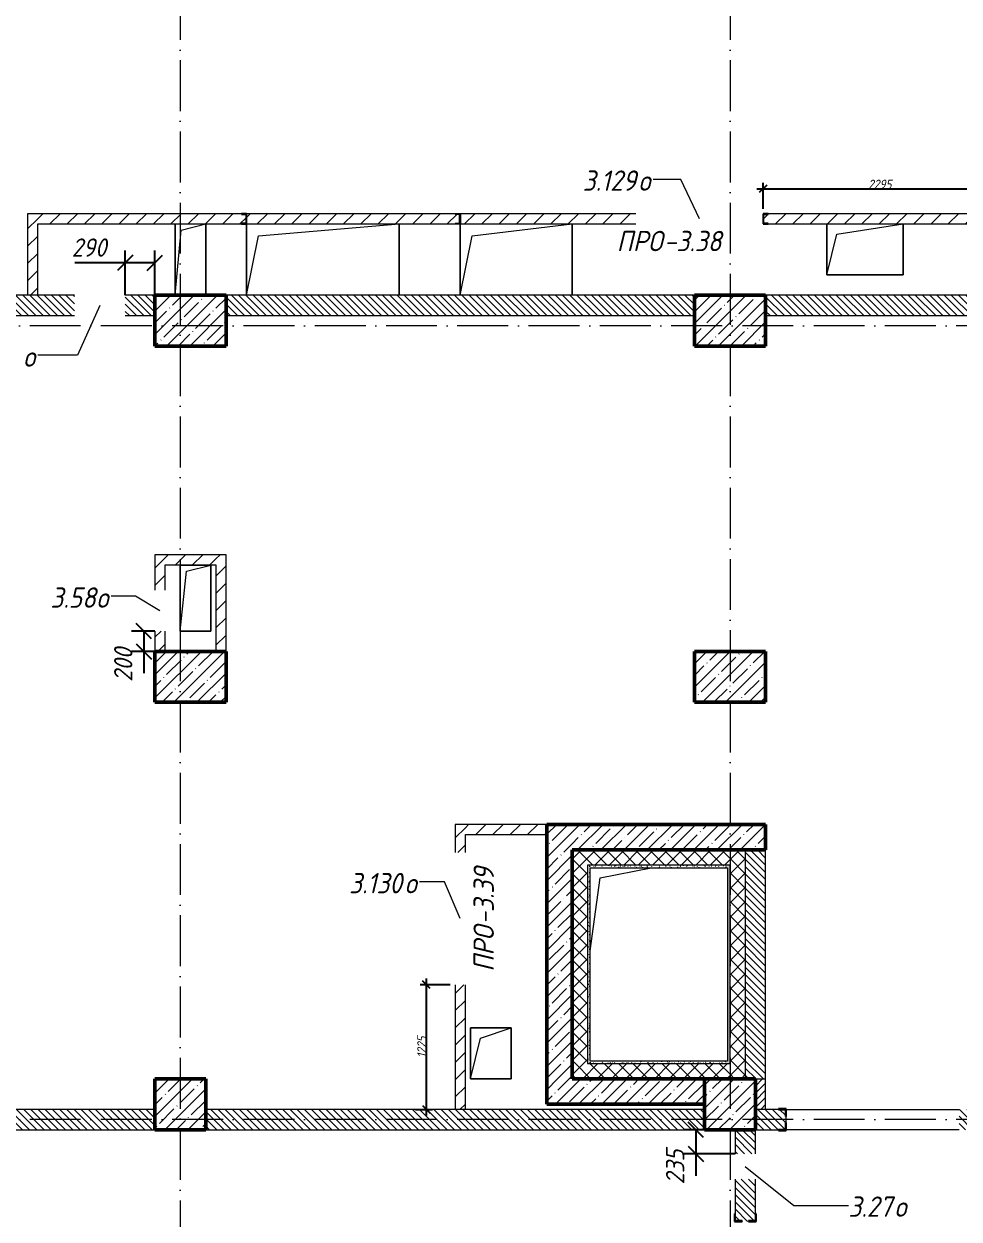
# Model space of a CAD drawing. Header units: millimetres. Extents: x -401725 to 250493, y 305116 to 802890.
# Drawn here: x 220899 to 230085, y 377846 to 389588 of the extents above; entities that cross this region are included whole.
import ezdxf

# ---------------------------------------------------------------- set-up
doc = ezdxf.new("R2010")
doc.units = ezdxf.units.MM
doc.linetypes.add('50_200_ШТРИХ_1Т_ш5_п1_п1_', pattern=[700, 500, -100, 0, -100])
for name, color, linetype, lineweight in [('A-____-____-DIMS', 7, 'Continuous', 9), ('A-FLOR-____-OTLN', 7, 'Continuous', 9), ('A-GENM-____-IDEN', 7, 'Continuous', 9), ('A-GENM-____-MCUT', 7, 'Continuous', 25), ('A-GENM-____-OTLN', 7, 'Continuous', 9), ('A-GENM-____-OTLN-1', 7, 'Continuous', 25), ('A-GLAZ-____-IDEN', 7, 'Continuous', 9), ('A-WALL-____-MCUT', 7, 'Continuous', 13), ('A-WALL-____-MCUT-1', 7, 'Continuous', 9), ('A-WALL-____-MCUT-2', 7, 'Continuous', 50), ('A-WALL-____-PATT-1', 7, 'Continuous', 9), ('A-WALL-FNSH-MCUT-1', 7, 'Continuous', 9), ('I-WALL-____-OTLN', 7, 'Continuous', 9), ('S-COLS-____-MCUT', 7, 'Continuous', 50), ('S-COLS-____-OTLN', 7, 'Continuous', 9), ('S-GRID-____-OTLN-1', 7, '50_200_ШТРИХ_1Т_ш5_п1_п1_', 9)]:
    doc.layers.add(name, color=color, linetype=linetype, lineweight=lineweight)
doc.layers.add('A-WALL-____-PATT-2', color=7, linetype='Continuous', lineweight=9, true_color=0x787878)
doc.styles.add('ISOCPEUR_I_10', font='isocpeui.ttf', dxfattribs={"width": 0.9, "height": 180})
doc.styles.add('ISOCPEUR_I_11', font='isocpeui.ttf', dxfattribs={"width": 0.9, "height": 200})
doc.styles.add('ISOCPEUR_I_7', font='isocpeui.ttf', dxfattribs={"width": 0.9, "height": 90})
doc.dimstyles.new('ISO-1_8_0_9К_СРЕДНИЙ_Кладочные_1', dxfattribs={"dimscale": 304.8, "dimtxt": 89.638306, "dimasz": 0.246063, "dimexe": 0.19685, "dimexo": 0, "dimgap": 0, "dimtad": 1, "dimdec": 3, "dimrnd": 0.001, "dimdsep": 46, "dimtxsty": 'ISOCPEUR_I_7', "dimblk1": 'OBLIQUE', "dimblk2": 'OBLIQUE', "dimsah": 1, "dimcen": 0.09, "dimdle": 0.19685, "dimazin": 0, "dimtfac": 1, "dimtdec": 4, "dimtix": 1, "dimtmove": 0, "dimatfit": 3, "dimfxl": 1, "dimtvp": 1, "dimtolj": 1, "dimtzin": 0, "dimarcsym": 2})
doc.dimstyles.new('ISO-1_8_0_9К_СРЕДНИЙ_Кладочные_3', dxfattribs={"dimscale": 304.8, "dimtxt": 179.276612, "dimasz": 0.492126, "dimexe": 0.393701, "dimexo": 0, "dimgap": 0, "dimtad": 1, "dimdec": 3, "dimrnd": 0.001, "dimdsep": 46, "dimtxsty": 'ISOCPEUR_I_10', "dimblk1": 'OBLIQUE', "dimblk2": 'OBLIQUE', "dimsah": 1, "dimcen": 0.09, "dimdle": 0.393701, "dimazin": 0, "dimtfac": 1, "dimtdec": 4, "dimtix": 1, "dimtmove": 0, "dimatfit": 3, "dimfxl": 1, "dimtvp": 1, "dimtolj": 1, "dimtzin": 0, "dimarcsym": 2})
pattern_1 = [(135, (144685.44, 323542.244), (-35.35534, -35.35534), [])]
pattern_2 = [(45, (144685.44, 323542.24), (-84.85281, 84.85281), [])]
pattern_3 = [(45, (144685.44, 323542.24), (-114.04925, 114.04925), []), (45, (144799.49, 323542.24), (-114.04925, 114.04925), [201.612, -40.322, 3.353, -36.97])]
pattern_4 = [(0, (144685.438, 323542.244), (81.28, 20.32), [3.353, -57.607, 3.353, -57.607, -325.12]), (0, (144685.438, 323542.244), (81.28, 20.32), [-121.92, 3.353, -118.567, 3.353, -57.607, -142.24]), (0, (144685.438, 323542.244), (81.28, 20.32), [-304.8, 3.353, -37.287, 3.353, -98.247]), (120, (144715.918, 323552.404), (-58.2376362, 60.230545), [3.353, -57.607, 3.353, -57.607, -325.12]), (120, (144715.918, 323552.404), (-58.2376362, 60.230545), [-121.92, 3.353, -118.567, 3.353, -57.607, -142.24]), (120, (144715.918, 323552.404), (-58.2376362, 60.230545), [-304.8, 3.353, -37.287, 3.353, -98.247]), (240, (144726.078, 323593.044), (-23.0423638, -80.550545), [3.353, -57.607, 3.353, -57.607, -325.12]), (240, (144726.078, 323593.044), (-23.0423638, -80.550545), [-121.92, 3.353, -118.567, 3.353, -57.607, -142.24]), (240, (144726.078, 323593.044), (-23.0423638, -80.550545), [-304.8, 3.353, -37.287, 3.353, -98.247])]
pattern_5 = [(45, (144685.44, 323542.24), (-70.71068, 70.71068), []), (135, (144685.44, 323542.24), (-70.71068, -70.71068), [])]

# ---------------------------------------------------------------- blocks, each defined once
blk = doc.blocks.new('BSC_Колонна _Прямоугольная - 500х500-V38-АР1_План отверстий 3 этажа в осях 1-64_Ю-ЯЯ')
at = {"layer": 'S-COLS-____-OTLN'}
h = blk.add_hatch(dxfattribs=at)
h.set_pattern_fill('FP_46', color=256, style=0, pattern_type=2)
h.set_pattern_definition([(45, (-83150, -55431.04), (-114.04925, 114.04925), []), (45, (-83035.95, -55431.04), (-114.04925, 114.04925), [201.613, -40.323, 3.353, -36.97])])
h.paths.add_polyline_path([(-250, -250), (250, -250), (250, 250), (-250, 250)], flags=0)
at = {"layer": 'S-COLS-____-MCUT'}
for p, q in [((250, 250), (-250, 250)), ((-250, 250), (-250, -250)), ((250, -250), (250, 250)), ((-250, -250), (250, -250))]:
    blk.add_line(p, q, dxfattribs=at)
blk = doc.blocks.new('BSC_Колонна _Прямоугольная - 500х500-V42-АР1_План отверстий 3 этажа в осях 1-64_Ю-ЯЯ')
at = {"layer": 'S-COLS-____-OTLN'}
h = blk.add_hatch(dxfattribs=at)
h.set_pattern_fill('FP_50', color=256, style=0, pattern_type=2)
h.set_pattern_definition([(45, (-77750, -55431.04), (-114.04925, 114.04925), []), (45, (-77635.95, -55431.04), (-114.04925, 114.04925), [201.613, -40.323, 3.353, -36.97])])
h.paths.add_polyline_path([(-250, -250), (250, -250), (250, 250), (-250, 250)], flags=0)
at = {"layer": 'S-COLS-____-MCUT'}
for p, q in [((250, 250), (-250, 250)), ((-250, 250), (-250, -250)), ((250, -250), (250, 250)), ((-250, -250), (250, -250))]:
    blk.add_line(p, q, dxfattribs=at)
blk = doc.blocks.new('BSC_Колонна _Прямоугольная - 500х700-V106-АР1_План отверстий 3 этажа в осях 1-64_Ю-ЯЯ')
at = {"layer": 'S-COLS-____-OTLN'}
h = blk.add_hatch(dxfattribs=at)
h.set_pattern_fill('FP_111', color=256, style=0, pattern_type=2)
h.set_pattern_definition([(315, (-63131.04, 77850), (114.04925, 114.04925), []), (315, (-63131.04, 77735.95), (114.04925, 114.04925), [201.613, -40.323, 3.353, -36.97])])
h.paths.add_polyline_path([(-250, 350), (-250, -350), (250, -350), (250, 350)], flags=0)
at = {"layer": 'S-COLS-____-MCUT'}
for p, q in [((250, 350), (-250, 350)), ((-250, 350), (-250, -350)), ((250, -350), (250, 350)), ((-250, -350), (250, -350))]:
    blk.add_line(p, q, dxfattribs=at)
blk = doc.blocks.new('BSC_Колонна _Прямоугольная - 500х700-V107-АР1_План отверстий 3 этажа в осях 1-64_Ю-ЯЯ')
at = {"layer": 'S-COLS-____-OTLN'}
h = blk.add_hatch(dxfattribs=at)
h.set_pattern_fill('FP_112', color=256, style=0, pattern_type=2)
h.set_pattern_definition([(315, (-63131.04, 83150), (114.04925, 114.04925), []), (315, (-63131.04, 83035.95), (114.04925, 114.04925), [201.613, -40.323, 3.353, -36.97])])
h.paths.add_polyline_path([(-250, 350), (-250, -350), (250, -350), (250, 350)], flags=0)
at = {"layer": 'S-COLS-____-MCUT'}
for p, q in [((250, 350), (-250, 350)), ((-250, 350), (-250, -350)), ((250, -350), (250, 350)), ((-250, -350), (250, -350))]:
    blk.add_line(p, q, dxfattribs=at)
blk = doc.blocks.new('BSC_Колонна _Прямоугольная - 500х700-V125-АР1_План отверстий 3 этажа в осях 1-64_Ю-ЯЯ')
at = {"layer": 'S-COLS-____-OTLN'}
h = blk.add_hatch(dxfattribs=at)
h.set_pattern_fill('FP_130', color=256, style=0, pattern_type=2)
h.set_pattern_definition([(315, (-59631.04, 77850), (114.04925, 114.04925), []), (315, (-59631.04, 77735.95), (114.04925, 114.04925), [201.613, -40.323, 3.353, -36.97])])
h.paths.add_polyline_path([(-250, 350), (-250, -350), (250, -350), (250, 350)], flags=0)
at = {"layer": 'S-COLS-____-MCUT'}
for p, q in [((250, 350), (-250, 350)), ((-250, 350), (-250, -350)), ((250, -350), (250, 350)), ((-250, -350), (250, -350))]:
    blk.add_line(p, q, dxfattribs=at)
blk = doc.blocks.new('BSC_Колонна _Прямоугольная - 500х700-V126-АР1_План отверстий 3 этажа в осях 1-64_Ю-ЯЯ')
at = {"layer": 'S-COLS-____-OTLN'}
h = blk.add_hatch(dxfattribs=at)
h.set_pattern_fill('FP_131', color=256, style=0, pattern_type=2)
h.set_pattern_definition([(315, (-59631.04, 83150), (114.04925, 114.04925), []), (315, (-59631.04, 83035.95), (114.04925, 114.04925), [201.613, -40.323, 3.353, -36.97])])
h.paths.add_polyline_path([(-250, 350), (-250, -350), (250, -350), (250, 350)], flags=0)
at = {"layer": 'S-COLS-____-MCUT'}
for p, q in [((250, 350), (-250, 350)), ((-250, 350), (-250, -350)), ((250, -350), (250, 350)), ((-250, -350), (250, -350))]:
    blk.add_line(p, q, dxfattribs=at)
blk = doc.blocks.new('154_Стойка_СКБ_Уголок - СМ-2180_200-28268025-АР1_План отверстий 3 этажа в осях 1-64_Ю-ЯЯ')
at = {"layer": 'A-GENM-____-MCUT'}
for p, q in [((125, 156), (125, 81)), ((200, 156), (125, 156)), ((131, 81), (131, 150)), ((131, 150), (200, 150)), ((200, 150), (200, 156)), ((125, 81), (131, 81)), ((131, 19), (125, 19)), ((125, 19), (125, -56)), ((131, -50), (131, 19)), ((125, -56), (200, -56)), ((200, -50), (131, -50)), ((200, -56), (200, -50))]:
    blk.add_line(p, q, dxfattribs=at)
blk = doc.blocks.new('Фахверк_СКБ_Уголок - 200_3550-28267367-АР1_План отверстий 3 этажа в осях 1-64_Ю-ЯЯ')
at = {"layer": 'A-GENM-____-MCUT'}
for p, q in [((200, 156), (125, 156)), ((125, 156), (125, 81)), ((131, 81), (131, 150)), ((131, 150), (200, 150)), ((200, 150), (200, 156)), ((125, 81), (131, 81)), ((131, 19), (125, 19)), ((125, 19), (125, -56)), ((131, -50), (131, 19)), ((125, -56), (200, -56)), ((200, -50), (131, -50)), ((200, -56), (200, -50))]:
    blk.add_line(p, q, dxfattribs=at)
blk = doc.blocks.new('154_Фахверк_СКБ_Швеллер - Тип_100_3960-28318856-АР1_План отверстий 3 этажа в осях 1-64_Ю-ЯЯ')
at = {"layer": 'A-GENM-____-MCUT'}
for p, q in [((175, 50), (125, 50)), ((125, 50), (125, -50)), ((128, 47), (175, 47)), ((128, -47), (128, 47)), ((175, 47), (175, 50)), ((125, -50), (175, -50)), ((175, -47), (128, -47)), ((175, -50), (175, -47))]:
    blk.add_line(p, q, dxfattribs=at)
blk = doc.blocks.new('154_Фахверк_СКБ_Швеллер - Тип_100_3960-28494444-АР1_План отверстий 3 этажа в осях 1-64_Ю-ЯЯ')
at = {"layer": 'A-GENM-____-MCUT'}
for p, q in [((125, 50), (175, 50)), ((125, -50), (125, 50)), ((128, 47), (128, -47)), ((175, 47), (128, 47)), ((175, 50), (175, 47)), ((175, -50), (125, -50)), ((128, -47), (175, -47)), ((175, -47), (175, -50))]:
    blk.add_line(p, q, dxfattribs=at)
blk = doc.blocks.new('AR_Отверстие прямоугольное _в плите_ - AR_Отверстие прямоугольное _в плите_-30459803-АР1_План отверстий 3 этажа в осях 1-64_Ю-ЯЯ')
at = {"layer": 'A-GENM-____-OTLN'}
for p, q in [((-150, 350), (-150, -350)), ((-150, -350), (-90, 290)), ((-90, 290), (150, 350)), ((150, -350), (150, 350))]:
    blk.add_line(p, q, dxfattribs=at)
blk = doc.blocks.new('AR_Отверстие прямоугольное _в плите_ - AR_Отверстие прямоугольное _в плите_-30552792-АР1_План отверстий 3 этажа в осях 1-64_Ю-ЯЯ')
at = {"layer": 'A-GENM-____-OTLN'}
for p, q in [((150, 325), (-150, 325)), ((-150, 325), (-150, -325)), ((-150, -325), (-90, 265)), ((-90, 265), (150, 325)), ((150, -325), (150, 325)), ((-150, -325), (150, -325))]:
    blk.add_line(p, q, dxfattribs=at)
blk = doc.blocks.new('AR_Отверстие прямоугольное _в плите_ - AR_Отверстие прямоугольное _в плите_-30552795-АР1_План отверстий 3 этажа в осях 1-64_Ю-ЯЯ')
at = {"layer": 'A-GENM-____-OTLN'}
for p, q in [((-375, 250), (-375, -250)), ((-275, 150), (375, 250)), ((375, -250), (375, 250)), ((-375, -250), (-275, 150)), ((-375, -250), (375, -250))]:
    blk.add_line(p, q, dxfattribs=at)
blk = doc.blocks.new('AR_Отверстие прямоугольное _в плите_ - AR_Отверстие прямоугольное _в плите_-30459445-АР1_План отверстий 3 этажа в осях 1-64_Ю-ЯЯ')
at = {"layer": 'A-GENM-____-OTLN'}
for p, q in [((200, 250), (-200, 250)), ((-200, 250), (-200, -250)), ((-100, 150), (200, 250)), ((200, -250), (200, 250)), ((-200, -250), (-100, 150)), ((-200, -250), (200, -250))]:
    blk.add_line(p, q, dxfattribs=at)
blk = doc.blocks.new('AR_Отверстие прямоугольное _в плите_ - AR_Отверстие прямоугольное _в плите_-30552518-АР1_План отверстий 3 этажа в осях 1-64_Ю-ЯЯ')
at = {"layer": 'A-GENM-____-OTLN'}
for p, q in [((-550, 850), (-50, 950)), ((-650, 132), (-550, 850))]:
    blk.add_line(p, q, dxfattribs=at)
blk = doc.blocks.new('AR_Отверстие прямоугольное _в плите_ - AR_Отверстие прямоугольное _в плите_-V205-АР1_План отверстий 3 этажа в осях 1-64_Ю-ЯЯ')
at = {"layer": 'A-GENM-____-OTLN'}
for p, q in [((-750, 350), (-750, -350)), ((-633, 233), (750, 350)), ((750, -350), (750, 350)), ((-750, -350), (-633, 233))]:
    blk.add_line(p, q, dxfattribs=at)
blk = doc.blocks.new('AR_Отверстие прямоугольное _в плите_ - AR_Отверстие прямоугольное _в плите_-30552744-АР1_План отверстий 3 этажа в осях 1-64_Ю-ЯЯ')
at = {"layer": 'A-GENM-____-OTLN'}
for p, q in [((-550, 350), (-550, -350)), ((-433, 233), (550, 350)), ((550, -350), (550, 350)), ((-550, -350), (-433, 233))]:
    blk.add_line(p, q, dxfattribs=at)
blk = doc.blocks.new('_Oblique')
at = {"color": 0, "linetype": 'ByBlock', "lineweight": -2}
blk.add_line((-0.5, -0.5), (0.5, 0.5), dxfattribs=at)
blk = doc.blocks.new('*D9706')
at = {"layer": 'A-____-____-DIMS', "color": 0, "lineweight": -2, "transparency": 16777216}
for p, q in [((221895, 386923), (221895, 387361)), ((222185, 386923), (222185, 387361)), ((221895, 387241), (221401, 387241)), ((222185, 387241), (221775, 387241))]:
    blk.add_line(p, q, dxfattribs=at)
at = {"layer": 'Defpoints', "color": 0, "transparency": 16777216}
for p in [(222185, 387241), (221895, 386923), (222185, 386923)]:
    blk.add_point(p, dxfattribs=at)
at = {"layer": 'A-____-____-DIMS', "color": 0, "lineweight": -2, "transparency": 16777216, "xscale": 150, "yscale": 150, "zscale": 150, "rotation": 180}
blk.add_blockref('_Oblique', (221895, 387241), dxfattribs=at)
at = {"layer": 'A-____-____-DIMS', "color": 0, "lineweight": -2, "transparency": 16777216, "xscale": 150, "yscale": 150, "zscale": 150}
blk.add_blockref('_Oblique', (222185, 387241), dxfattribs=at)
at = {"layer": 'A-____-____-DIMS', "color": 0, "transparency": 16777216, "insert": (221369, 387481), "char_height": 180, "width": 409.58, "attachment_point": 1, "line_spacing_factor": 1.149209, "style": 'ISOCPEUR_I_10'}
blk.add_mtext('\\A1;290', dxfattribs=at)
blk = doc.blocks.new('*D9707')
at = {"layer": 'A-____-____-DIMS', "color": 0, "lineweight": -2, "transparency": 16777216}
for p, q in [((222185, 383623), (221957, 383623)), ((222077, 383623), (222077, 383303)), ((222185, 383423), (221957, 383423)), ((222077, 383423), (222077, 383209))]:
    blk.add_line(p, q, dxfattribs=at)
at = {"layer": 'Defpoints', "color": 0, "transparency": 16777216}
for p in [(222077, 383623), (222185, 383623), (222185, 383423)]:
    blk.add_point(p, dxfattribs=at)
at = {"layer": 'A-____-____-DIMS', "color": 0, "lineweight": -2, "transparency": 16777216, "xscale": 150, "yscale": 150, "zscale": 150}
for p, rotation in [((222077, 383623), 90), ((222077, 383423), 270)]:
    blk.add_blockref('_Oblique', p, dxfattribs=dict(at, rotation=rotation))
at = {"layer": 'A-____-____-DIMS', "color": 0, "transparency": 16777216, "insert": (221785, 383125), "char_height": 180, "width": 409.58, "attachment_point": 1, "rotation": 90, "line_spacing_factor": 1.149209, "style": 'ISOCPEUR_I_10'}
blk.add_mtext('\\A1;200', dxfattribs=at)
blk = doc.blocks.new('*D9607')
at = {"layer": 'A-____-____-DIMS', "color": 0, "lineweight": -2, "transparency": 16777216}
for p, q in [((227585, 378723), (227380, 378723)), ((227500, 378723), (227500, 378368)), ((227885, 378488), (227380, 378488)), ((227500, 378488), (227500, 378272))]:
    blk.add_line(p, q, dxfattribs=at)
at = {"layer": 'Defpoints', "color": 0, "transparency": 16777216}
for p in [(227500, 378723), (227585, 378723), (227885, 378488)]:
    blk.add_point(p, dxfattribs=at)
at = {"layer": 'A-____-____-DIMS', "color": 0, "lineweight": -2, "transparency": 16777216, "xscale": 150, "yscale": 150, "zscale": 150}
for p, rotation in [((227500, 378723), 90), ((227500, 378488), 270)]:
    blk.add_blockref('_Oblique', p, dxfattribs=dict(at, rotation=rotation))
at = {"layer": 'A-____-____-DIMS', "color": 0, "transparency": 16777216, "insert": (227206, 378187), "char_height": 180, "width": 409.58, "attachment_point": 1, "rotation": 90, "line_spacing_factor": 1.149209, "style": 'ISOCPEUR_I_10'}
blk.add_mtext('\\A1;235', dxfattribs=at)
blk = doc.blocks.new('*D9617')
at = {"layer": 'A-____-____-DIMS', "color": 0, "lineweight": -2, "transparency": 16777216}
for p, q in [((228160, 387773), (228160, 388028)), ((230455, 387723), (230455, 388028)), ((228100, 387968), (230515, 387968))]:
    blk.add_line(p, q, dxfattribs=at)
at = {"layer": 'Defpoints', "color": 0, "transparency": 16777216}
for p in [(230455, 387968), (228160, 387773), (230455, 387723)]:
    blk.add_point(p, dxfattribs=at)
at = {"layer": 'A-____-____-DIMS', "color": 0, "lineweight": -2, "transparency": 16777216, "xscale": 75, "yscale": 75, "zscale": 75, "rotation": 180}
blk.add_blockref('_Oblique', (228160, 387968), dxfattribs=at)
at = {"layer": 'A-____-____-DIMS', "color": 0, "lineweight": -2, "transparency": 16777216, "xscale": 75, "yscale": 75, "zscale": 75}
blk.add_blockref('_Oblique', (230455, 387968), dxfattribs=at)
at = {"layer": 'A-____-____-DIMS', "color": 0, "transparency": 16777216, "insert": (229308, 388013), "char_height": 90, "width": 546.1, "attachment_point": 5, "style": 'ISOCPEUR_I_7'}
blk.add_mtext('\\A1;2295', dxfattribs=at)
blk = doc.blocks.new('*D9618')
at = {"layer": 'A-____-____-DIMS', "color": 0, "lineweight": -2, "transparency": 16777216}
for p, q in [((225085, 380148), (224793, 380148)), ((224853, 378863), (224853, 380208)), ((224747, 378923), (224913, 378923))]:
    blk.add_line(p, q, dxfattribs=at)
at = {"layer": 'Defpoints', "color": 0, "transparency": 16777216}
for p in [(224853, 380148), (225085, 380148), (224747, 378923)]:
    blk.add_point(p, dxfattribs=at)
at = {"layer": 'A-____-____-DIMS', "color": 0, "lineweight": -2, "transparency": 16777216, "xscale": 75, "yscale": 75, "zscale": 75}
for p, rotation in [((224853, 380148), 90), ((224853, 378923), 270)]:
    blk.add_blockref('_Oblique', p, dxfattribs=dict(at, rotation=rotation))
at = {"layer": 'A-____-____-DIMS', "color": 0, "transparency": 16777216, "insert": (224808, 379536), "char_height": 90, "width": 504.73, "attachment_point": 5, "rotation": 90, "style": 'ISOCPEUR_I_7'}
blk.add_mtext('\\A1;1225', dxfattribs=at)

msp = doc.modelspace()

# ---------------------------------------------------------------- hatches: boundary and pattern name
at = {"layer": 'A-WALL-____-PATT-1'}
h = msp.add_hatch(dxfattribs=at)
h.set_pattern_fill('FP_7', color=256, style=0, pattern_type=2)
h.set_pattern_definition(pattern_2)
h.paths.add_polyline_path([(220935.4376, 386923.2863), (221035.4376, 386923.2863), (221035.4376, 387723.2863), (220935.4376, 387723.2863), (220935.4376, 387223.6376)], flags=0)
h = msp.add_hatch(dxfattribs=at)
h.set_pattern_fill('FP_7', color=256, style=0, pattern_type=2)
h.set_pattern_definition(pattern_2)
h.paths.add_polyline_path([(230355.4376, 387623.2863), (230355.4376, 387723.2863), (228210.4376, 387723.2863), (228210.4376, 387720.2863), (228163.4376, 387720.2863), (228163.4376, 387626.2863), (228210.4376, 387626.2863), (228210.4376, 387623.2863), (229509.6975, 387623.2863)], flags=0)
h.paths.add_polyline_path([(225135.4376, 387623.2863), (225135.4376, 387626.2863), (225182.4376, 387626.2863), (225182.4376, 387720.2863), (225135.4376, 387720.2863), (225135.4376, 387723.2863), (223085.4376, 387723.2863), (223085.4376, 387623.2863), (224207.3046, 387623.2863)], flags=0)
h.paths.add_polyline_path([(225185.4376, 387623.2863), (226910.4376, 387623.2863), (226910.4376, 387723.2863), (225185.4376, 387723.2863), (225185.4376, 387626.2863)], flags=0)
h.paths.add_polyline_path([(221035.4376, 387623.2863), (223035.4376, 387623.2863), (223035.4376, 387626.2863), (223082.4376, 387626.2863), (223082.4376, 387720.2863), (223035.4376, 387720.2863), (223035.4376, 387723.2863), (221035.4376, 387723.2863)], flags=0)
h = msp.add_hatch(dxfattribs=at)
h.set_pattern_fill('FP_9', color=256, style=0, pattern_type=2)
h.set_pattern_definition(pattern_1)
h.paths.add_polyline_path([(222185.4376, 386723.2863), (222185.4376, 386923.2863), (221895.4376, 386923.2863), (221895.4376, 386723.2863)], flags=0)
h.paths.add_polyline_path([(221395.4376, 386723.2863), (221395.4376, 386923.2863), (219435.4376, 386923.2863), (219435.4376, 386723.2863)], flags=0)
h = msp.add_hatch(dxfattribs=at)
h.set_pattern_fill('FP_9', color=256, style=0, pattern_type=2)
h.set_pattern_definition(pattern_1)
h.paths.add_polyline_path([(227485.4376, 386723.2863), (227485.4376, 386923.2863), (222885.4376, 386923.2863), (222885.4376, 386723.2863), (225974.7689, 386723.2863)], flags=0)
h = msp.add_hatch(dxfattribs=at)
h.set_pattern_fill('FP_9', color=256, style=0, pattern_type=2)
h.set_pattern_definition(pattern_1)
h.paths.add_polyline_path([(230455.4376, 386723.2863), (230455.4376, 386923.2863), (228185.4376, 386923.2863), (228185.4376, 386723.2863), (229509.6975, 386723.2863)], flags=0)
h = msp.add_hatch(dxfattribs=at)
h.set_pattern_fill('FP_7', color=256, style=0, pattern_type=2)
h.set_pattern_definition(pattern_2)
h.paths.add_polyline_path([(222285.4376, 383423.2863), (222285.4376, 383623.2863), (222185.4376, 383623.2863), (222185.4376, 383423.2863)], flags=0)
h.paths.add_polyline_path([(222185.4376, 384023.2863), (222285.4376, 384023.2863), (222285.4376, 384373.2863), (222185.4376, 384373.2863)], flags=0)
h = msp.add_hatch(dxfattribs=at)
h.set_pattern_fill('FP_7', color=256, style=0, pattern_type=2)
h.set_pattern_definition(pattern_2)
h.paths.add_polyline_path([(222285.4376, 384273.2863), (222785.4376, 384273.2863), (222785.4376, 384373.2863), (222285.4376, 384373.2863)], flags=0)
h = msp.add_hatch(dxfattribs=at)
h.set_pattern_fill('FP_7', color=256, style=0, pattern_type=2)
h.set_pattern_definition(pattern_2)
h.paths.add_polyline_path([(222785.4376, 383423.2863), (222885.4376, 383423.2863), (222885.4376, 384373.2863), (222785.4376, 384373.2863), (222785.4376, 383994.6673)], flags=0)
h = msp.add_hatch(dxfattribs=at)
h.set_pattern_fill('FP_7', color=256, style=0, pattern_type=2)
h.set_pattern_definition(pattern_2)
h.paths.add_polyline_path([(225135.4376, 378923.2863), (225235.4376, 378923.2863), (225235.4376, 380148.2863), (225135.4376, 380148.2863)], flags=0)
h.paths.add_polyline_path([(225228.9561, 381448.2863), (225235.4376, 381448.2863), (225235.4376, 381723.2863), (225135.4376, 381723.2863), (225135.4376, 381448.2863)], flags=0)
h = msp.add_hatch(dxfattribs=at)
h.set_pattern_fill('FP_7', color=256, style=0, pattern_type=2)
h.set_pattern_definition(pattern_2)
h.paths.add_polyline_path([(226035.4376, 381623.2863), (226035.4376, 381723.2863), (225235.4376, 381723.2863), (225235.4376, 381623.2863), (225974.7689, 381623.2863)], flags=0)
h = msp.add_hatch(dxfattribs=at)
h.set_pattern_fill('FP_12', color=256, style=0, pattern_type=2)
h.set_pattern_definition(pattern_3)
h.paths.add_polyline_path([(226035.4376, 379223.2863), (226285.4376, 379223.2863), (226285.4376, 381723.2863), (226035.4376, 381723.2863), (226035.4376, 380765.6971)], flags=0)
h = msp.add_hatch(dxfattribs=at)
h.set_pattern_fill('FP_12', color=256, style=0, pattern_type=2)
h.set_pattern_definition(pattern_3)
h.paths.add_polyline_path([(228185.4376, 381473.2863), (228185.4376, 381723.2863), (226285.4376, 381723.2863), (226285.4376, 381473.2863)], flags=0)
h = msp.add_hatch(dxfattribs=at)
h.set_pattern_fill('FP_4', color=256, style=0, pattern_type=2)
h.set_pattern_definition(pattern_5)
h.paths.add_polyline_path([(226435.4376, 379373.2863), (226435.4376, 381473.2863), (226285.4376, 381473.2863), (226285.4376, 379373.2863)], flags=0)
h = msp.add_hatch(dxfattribs=at)
h.set_pattern_fill('FP_4', color=256, style=0, pattern_type=2)
h.set_pattern_definition(pattern_5)
h.paths.add_polyline_path([(226435.4376, 381323.2863), (227835.4376, 381323.2863), (227835.4376, 381473.2863), (226435.4376, 381473.2863)], flags=0)
h = msp.add_hatch(dxfattribs=at)
h.set_pattern_fill('FP_4', color=256, style=0, pattern_type=2)
h.set_pattern_definition(pattern_5)
h.paths.add_polyline_path([(227835.4376, 379223.2863), (227985.4376, 379223.2863), (227985.4376, 381473.2863), (227835.4376, 381473.2863), (227835.4376, 379373.2863)], flags=0)
h = msp.add_hatch(dxfattribs=at)
h.set_pattern_fill('FP_9', color=256, style=0, pattern_type=2)
h.set_pattern_definition(pattern_1)
h.paths.add_polyline_path([(228185.4376, 379223.2863), (228185.4376, 381473.2863), (227985.4376, 381473.2863), (227985.4376, 379223.2863), (228085.4376, 379223.2863)], flags=0)
h = msp.add_hatch(dxfattribs=at)
h.set_pattern_fill('FP_4', color=256, style=0, pattern_type=2)
h.set_pattern_definition(pattern_5)
h.paths.add_polyline_path([(227742.2332, 379223.2863), (227835.4376, 379223.2863), (227835.4376, 379373.2863), (226285.4376, 379373.2863), (226285.4376, 379223.2863), (227585.4376, 379223.2863)], flags=0)
h = msp.add_hatch(dxfattribs=at)
h.set_pattern_fill('FP_12', color=256, style=0, pattern_type=2)
h.set_pattern_definition(pattern_3)
h.paths.add_polyline_path([(227585.4376, 378973.2863), (227585.4376, 379223.2863), (226035.4376, 379223.2863), (226035.4376, 378973.2863)], flags=0)
h = msp.add_hatch(dxfattribs=at)
h.set_pattern_fill('FP_8', color=256, style=0, pattern_type=2)
h.set_pattern_definition([(45, (144685.44, 323542.244), (-35.35534, 35.35534), [])])
h.paths.add_polyline_path([(228185.4376, 378923.2863), (228185.4376, 379223.2863), (228085.4376, 379223.2863), (228085.4376, 378923.2863)], flags=0)
h = msp.add_hatch(dxfattribs=at)
h.set_pattern_fill('FP_9', color=256, style=0, pattern_type=2)
h.set_pattern_definition(pattern_1)
h.paths.add_polyline_path([(222185.4376, 378723.2863), (222185.4376, 378923.2863), (219685.4376, 378923.2863), (219685.4376, 378723.2863), (220672.376, 378723.2863)], flags=0)
h = msp.add_hatch(dxfattribs=at)
h.set_pattern_fill('FP_9', color=256, style=0, pattern_type=2)
h.set_pattern_definition(pattern_1)
h.paths.add_polyline_path([(227585.4376, 378723.2863), (227585.4376, 378923.2863), (222685.4376, 378923.2863), (222685.4376, 378723.2863), (225974.7689, 378723.2863)], flags=0)
h = msp.add_hatch(dxfattribs=at)
h.set_pattern_fill('FP_9', color=256, style=0, pattern_type=2)
h.set_pattern_definition(pattern_1)
h.paths.add_polyline_path([(230535.4376, 378723.2863), (230535.4376, 378923.2863), (230085.4376, 378923.2863), (230085.4376, 378723.2863)], flags=0)
h.paths.add_polyline_path([(228310.4376, 378723.2863), (228379.4376, 378723.2863), (228379.4376, 378792.2863), (228385.4376, 378792.2863), (228385.4376, 378854.2863), (228379.4376, 378854.2863), (228379.4376, 378923.2863), (228085.4376, 378923.2863), (228085.4376, 378723.2863)], flags=0)
h = msp.add_hatch(dxfattribs=at)
h.set_pattern_fill('FP_9', color=256, style=0, pattern_type=2)
h.set_pattern_definition(pattern_1)
h.paths.add_polyline_path([(228085.4376, 375723.2863), (228085.4376, 376667.2863), (228016.4376, 376667.2863), (228016.4376, 376673.2863), (227954.4376, 376673.2863), (227954.4376, 376667.2863), (227885.4376, 376667.2863), (227885.4376, 375723.2863)], flags=0)
h.paths.add_polyline_path([(228016.4376, 377823.2863), (228016.4376, 377829.2863), (228085.4376, 377829.2863), (228085.4376, 378238.2863), (227885.4376, 378238.2863), (227885.4376, 377829.2863), (227954.4376, 377829.2863), (227954.4376, 377823.2863)], flags=0)
h.paths.add_polyline_path([(227885.4376, 378488.2863), (228085.4376, 378488.2863), (228085.4376, 378723.2863), (227885.4376, 378723.2863)], flags=0)
at = {"layer": 'A-WALL-____-PATT-2'}
h = msp.add_hatch(dxfattribs=at)
h.set_pattern_fill('FP_155', color=256, style=0, pattern_type=2)
h.set_pattern_definition(pattern_4)
h.paths.add_polyline_path([(226435.4376, 379398.2863), (226460.4376, 379398.2863), (226460.4376, 381323.2863), (226435.4376, 381323.2863), (226435.4376, 380765.6971)], flags=0)
h = msp.add_hatch(dxfattribs=at)
h.set_pattern_fill('FP_155', color=256, style=0, pattern_type=2)
h.set_pattern_definition(pattern_4)
h.paths.add_polyline_path([(227810.4376, 381298.2863), (227810.4376, 381323.2863), (226460.4376, 381323.2863), (226460.4376, 381298.2863)], flags=0)
h = msp.add_hatch(dxfattribs=at)
h.set_pattern_fill('FP_155', color=256, style=0, pattern_type=2)
h.set_pattern_definition(pattern_4)
h.paths.add_polyline_path([(227810.4376, 379373.2863), (227835.4376, 379373.2863), (227835.4376, 381323.2863), (227810.4376, 381323.2863), (227810.4376, 379398.2863)], flags=0)
h = msp.add_hatch(dxfattribs=at)
h.set_pattern_fill('FP_155', color=256, style=0, pattern_type=2)
h.set_pattern_definition(pattern_4)
h.paths.add_polyline_path([(227810.4376, 379373.2863), (227810.4376, 379398.2863), (226435.4376, 379398.2863), (226435.4376, 379373.2863), (227742.2332, 379373.2863)], flags=0)

# ---------------------------------------------------------------- linework, layer by layer
at = {"layer": 'A-FLOR-____-OTLN'}
for p, q in [((222385.4376, 386923.2863), (222385.4376, 387623.2863)), ((222685.4376, 387623.2863), (222685.4376, 386923.2863)), ((223085.4376, 386923.2863), (223085.4376, 387623.2863)), ((224585.4376, 387623.2863), (224585.4376, 386923.2863)), ((225185.4376, 386923.2863), (225185.4376, 387623.2863)), ((226285.4376, 387623.2863), (226285.4376, 386923.2863)), ((228785.4376, 387123.2863), (228785.4376, 387623.2863)), ((229535.4376, 387623.2863), (229535.4376, 387123.2863)), ((229535.4376, 387123.2863), (228785.4376, 387123.2863)), ((222435.4376, 384271.9446), (222735.4376, 384271.9446)), ((222435.4376, 383621.9446), (222435.4376, 384271.9446)), ((222735.4376, 384271.9446), (222735.4376, 383621.9446)), ((222735.4376, 383621.9446), (222435.4376, 383621.9446)), ((225285.4376, 379723.2863), (225685.4376, 379723.2863)), ((225285.4376, 379223.2863), (225285.4376, 379723.2863)), ((225685.4376, 379723.2863), (225685.4376, 379223.2863)), ((225685.4376, 379223.2863), (225285.4376, 379223.2863))]:
    msp.add_line(p, q, dxfattribs=at)
at = {"layer": 'A-GLAZ-____-IDEN'}
for p, q in [((227353.774, 388061.0166), (227079.1501, 388061.0166)), ((227535.4376, 387673.2863), (227353.774, 388061.0166)), ((221645.4376, 386823.2863), (221427.3179, 386332.2728)), ((221427.3179, 386332.2728), (221036.3377, 386332.2728)), ((221995.727, 383964.5497), (221755.0869, 383964.5497)), ((222235.4376, 383823.2863), (221995.727, 383964.5497)), ((225029.7091, 381158.6662), (224783.9255, 381158.6662)), ((225185.4376, 380798.2863), (225029.7091, 381158.6662)), ((227985.4376, 378363.2863), (228462.5232, 377980.5912)), ((228462.5232, 377980.5912), (228999.0088, 377980.5912))]:
    msp.add_line(p, q, dxfattribs=at)
at = {"layer": 'A-WALL-____-MCUT'}
for p, q in [((221395.4376, 386923.2863), (219635.4376, 386923.2863)), ((222185.4376, 386923.2863), (221895.4376, 386923.2863)), ((227485.4376, 386923.2863), (222885.4376, 386923.2863)), ((230455.4376, 386923.2863), (228185.4376, 386923.2863)), ((219435.4376, 386723.2863), (221395.4376, 386723.2863)), ((221895.4376, 386723.2863), (222185.4376, 386723.2863)), ((222885.4376, 386723.2863), (227485.4376, 386723.2863)), ((228185.4376, 386723.2863), (230455.4376, 386723.2863)), ((227985.4376, 381473.2863), (227985.4376, 379223.2863)), ((228185.4376, 379223.2863), (228185.4376, 381473.2863)), ((228085.4376, 379223.2863), (228185.4376, 379223.2863)), ((222185.4376, 378923.2863), (219685.4376, 378923.2863)), ((227585.4376, 378923.2863), (222685.4376, 378923.2863)), ((228310.4376, 378923.2863), (228085.4376, 378923.2863)), ((228385.4376, 378792.2863), (228385.4376, 378854.2863)), ((219685.4376, 378723.2863), (222185.4376, 378723.2863)), ((222685.4376, 378723.2863), (227585.4376, 378723.2863)), ((227885.4376, 378723.2863), (227885.4376, 378488.2863)), ((228085.4376, 378488.2863), (228085.4376, 378723.2863)), ((228085.4376, 378723.2863), (228310.4376, 378723.2863)), ((227885.4376, 378238.2863), (227885.4376, 377898.2863)), ((228085.4376, 377898.2863), (228085.4376, 378238.2863))]:
    msp.add_line(p, q, dxfattribs=at)
at = {"layer": 'A-WALL-____-MCUT-1'}
for p, q in [((226435.4376, 381323.2863), (226435.4376, 379373.2863)), ((227835.4376, 381323.2863), (226435.4376, 381323.2863)), ((227835.4376, 379373.2863), (227835.4376, 381323.2863)), ((226435.4376, 379373.2863), (227835.4376, 379373.2863))]:
    msp.add_line(p, q, dxfattribs=at)
at = {"layer": 'A-WALL-____-MCUT-2'}
for p, q in [((226035.4376, 381723.2863), (226035.4376, 378973.2863)), ((228185.4376, 381723.2863), (226035.4376, 381723.2863)), ((228185.4376, 381473.2863), (228185.4376, 381723.2863)), ((226285.4376, 379223.2863), (226285.4376, 381473.2863)), ((226285.4376, 381473.2863), (228185.4376, 381473.2863)), ((227585.4376, 379223.2863), (226285.4376, 379223.2863)), ((226035.4376, 378973.2863), (227585.4376, 378973.2863))]:
    msp.add_line(p, q, dxfattribs=at)
at = {"layer": 'A-WALL-FNSH-MCUT-1'}
for p, q in [((223035.4376, 387723.2863), (220935.4376, 387723.2863)), ((220935.4376, 387723.2863), (220935.4376, 386923.2863)), ((221035.4376, 387623.2863), (223035.4376, 387623.2863)), ((221035.4376, 386923.2863), (221035.4376, 387623.2863)), ((225135.4376, 387723.2863), (223085.4376, 387723.2863)), ((223085.4376, 387623.2863), (225135.4376, 387623.2863)), ((226910.4376, 387723.2863), (225185.4376, 387723.2863)), ((225185.4376, 387623.2863), (226910.4376, 387623.2863)), ((230455.4376, 387723.2863), (228210.4376, 387723.2863)), ((228210.4376, 387623.2863), (230355.4376, 387623.2863)), ((222185.4376, 384373.2863), (222185.4376, 384023.2863)), ((222885.4376, 384373.2863), (222185.4376, 384373.2863)), ((222885.4376, 383423.2863), (222885.4376, 384373.2863)), ((222285.4376, 384023.2863), (222285.4376, 384273.2863)), ((222285.4376, 384273.2863), (222785.4376, 384273.2863)), ((222785.4376, 384273.2863), (222785.4376, 383423.2863)), ((222185.4376, 383623.2863), (222185.4376, 383423.2863)), ((222285.4376, 383423.2863), (222285.4376, 383623.2863)), ((225135.4376, 381723.2863), (225135.4376, 381448.2863)), ((226035.4376, 381723.2863), (225135.4376, 381723.2863)), ((225235.4376, 381448.2863), (225235.4376, 381623.2863)), ((225235.4376, 381623.2863), (226035.4376, 381623.2863)), ((226460.4376, 379398.2863), (226460.4376, 381298.2863)), ((226460.4376, 381298.2863), (227810.4376, 381298.2863)), ((227810.4376, 381298.2863), (227810.4376, 379398.2863)), ((225135.4376, 380148.2863), (225135.4376, 378923.2863)), ((225235.4376, 378923.2863), (225235.4376, 380148.2863)), ((227810.4376, 379398.2863), (226460.4376, 379398.2863)), ((228185.4376, 378923.2863), (228185.4376, 379223.2863))]:
    msp.add_line(p, q, dxfattribs=at)
at = {"layer": 'I-WALL-____-OTLN'}
for p, q in [((228385.4376, 378923.2863), (230085.4361, 378923.2863)), ((230085.4361, 378723.2863), (228385.4376, 378723.2863))]:
    msp.add_line(p, q, dxfattribs=at)
at = {"layer": 'S-GRID-____-OTLN-1'}
for p, q in [((222435.4376, 414435.0957), (222435.4376, 363523.2863)), ((227835.4376, 414435.0957), (227835.4376, 363523.2863)), ((248759.8442, 386623.2863), (140016.6674, 386623.2863)), ((248759.8442, 378823.2863), (140016.6674, 378823.2863))]:
    msp.add_line(p, q, dxfattribs=at)

# ---------------------------------------------------------------- block references
at = {"layer": 'A-GENM-____-OTLN'}
for name, p in [('AR_Отверстие прямоугольное _в плите_ - AR_Отверстие прямоугольное _в плите_-30459803-АР1_План отверстий 3 этажа в осях 1-64_Ю-ЯЯ', (222535.4376, 387273.2863)), ('AR_Отверстие прямоугольное _в плите_ - AR_Отверстие прямоугольное _в плите_-V205-АР1_План отверстий 3 этажа в осях 1-64_Ю-ЯЯ', (223835.4376, 387273.2863)), ('AR_Отверстие прямоугольное _в плите_ - AR_Отверстие прямоугольное _в плите_-30552744-АР1_План отверстий 3 этажа в осях 1-64_Ю-ЯЯ', (225735.4376, 387273.2863)), ('AR_Отверстие прямоугольное _в плите_ - AR_Отверстие прямоугольное _в плите_-30552795-АР1_План отверстий 3 этажа в осях 1-64_Ю-ЯЯ', (229160.4376, 387373.2863)), ('AR_Отверстие прямоугольное _в плите_ - AR_Отверстие прямоугольное _в плите_-30552792-АР1_План отверстий 3 этажа в осях 1-64_Ю-ЯЯ', (222585.4376, 383946.9446)), ('AR_Отверстие прямоугольное _в плите_ - AR_Отверстие прямоугольное _в плите_-30552518-АР1_План отверстий 3 этажа в осях 1-64_Ю-ЯЯ', (227110.4376, 380348.2863)), ('AR_Отверстие прямоугольное _в плите_ - AR_Отверстие прямоугольное _в плите_-30459445-АР1_План отверстий 3 этажа в осях 1-64_Ю-ЯЯ', (225485.4376, 379473.2863))]:
    msp.add_blockref(name, p, dxfattribs=at)
at = {"layer": 'A-GENM-____-OTLN-1'}
for name, p, rotation in [('154_Фахверк_СКБ_Швеллер - Тип_100_3960-28318856-АР1_План отверстий 3 этажа в осях 1-64_Ю-ЯЯ', (223210.4376, 387673.2863), 180), ('154_Фахверк_СКБ_Швеллер - Тип_100_3960-28494444-АР1_План отверстий 3 этажа в осях 1-64_Ю-ЯЯ', (225310.4376, 387673.2863), 180), ('Фахверк_СКБ_Уголок - 200_3550-28267367-АР1_План отверстий 3 этажа в осях 1-64_Ю-ЯЯ', (228510.4376, 378873.2863), 180), ('154_Стойка_СКБ_Уголок - СМ-2180_200-28268025-АР1_План отверстий 3 этажа в осях 1-64_Ю-ЯЯ', (228035.4376, 377698.2863), 89.99999999999993)]:
    msp.add_blockref(name, p, dxfattribs=dict(at, rotation=rotation))
msp.add_blockref('154_Фахверк_СКБ_Швеллер - Тип_100_3960-28318856-АР1_План отверстий 3 этажа в осях 1-64_Ю-ЯЯ', (228035.4376, 387673.2863), dxfattribs=at)
at = {"layer": 'S-COLS-____-OTLN', "rotation": 89.9999999999999}
for name, p in [('BSC_Колонна _Прямоугольная - 500х700-V106-АР1_План отверстий 3 этажа в осях 1-64_Ю-ЯЯ', (222535.4376, 386673.2863)), ('BSC_Колонна _Прямоугольная - 500х700-V107-АР1_План отверстий 3 этажа в осях 1-64_Ю-ЯЯ', (227835.4376, 386673.2863)), ('BSC_Колонна _Прямоугольная - 500х700-V125-АР1_План отверстий 3 этажа в осях 1-64_Ю-ЯЯ', (222535.4376, 383173.2863)), ('BSC_Колонна _Прямоугольная - 500х700-V126-АР1_План отверстий 3 этажа в осях 1-64_Ю-ЯЯ', (227835.4376, 383173.2863))]:
    msp.add_blockref(name, p, dxfattribs=at)
at = {"layer": 'S-COLS-____-OTLN'}
for name, p in [('BSC_Колонна _Прямоугольная - 500х500-V42-АР1_План отверстий 3 этажа в осях 1-64_Ю-ЯЯ', (222435.4376, 378973.2863)), ('BSC_Колонна _Прямоугольная - 500х500-V38-АР1_План отверстий 3 этажа в осях 1-64_Ю-ЯЯ', (227835.4376, 378973.2863))]:
    msp.add_blockref(name, p, dxfattribs=at)

# ---------------------------------------------------------------- texts
at = {"layer": 'A-GENM-____-IDEN', "char_height": 200, "attachment_point": 1, "style": 'ISOCPEUR_I_11'}
for s, insert, width in [('ПРО', (226722.3444, 387554.8331), 562.784625), ('-3.38', (227186.6882, 387554.8331), 707.088375)]:
    msp.add_mtext(s, dxfattribs=dict(at, insert=insert, width=width))
at = {"layer": 'A-GENM-____-IDEN', "char_height": 200, "attachment_point": 1, "rotation": 90, "style": 'ISOCPEUR_I_11'}
for s, insert, width in [('-3.39', (225315.949, 380740.6316), 707.088375), ('ПРО', (225315.949, 380276.2878), 562.784625)]:
    msp.add_mtext(s, dxfattribs=dict(at, insert=insert, width=width))
at = {"layer": 'A-GLAZ-____-IDEN', "char_height": 200, "attachment_point": 1, "style": 'ISOCPEUR_I_11'}
for s, insert, width in [('3.129', (226388.2944, 388148.6311), 663.79725), ('\\fISOCPEUR|b0|i1|c204|p34|;\\W.9;о', (226935.9819, 388148.6311), 158.734125), ('\\fISOCPEUR|b0|i1|c204|p34|;\\W.9;о', (220893.3206, 386419.8874), 158.734125), ('3.58', (221159.6323, 384052.1643), 548.35425), ('\\fISOCPEUR|b0|i1|c204|p34|;\\W.9;о', (221612.0698, 384052.1643), 158.734125), ('3.130', (224093.0699, 381246.2807), 663.79725), ('\\fISOCPEUR|b0|i1|c204|p34|;\\W.9;о', (224640.7574, 381246.2807), 158.734125), ('3.27', (228999.0088, 378068.2058), 548.35425), ('\\fISOCPEUR|b0|i1|c204|p34|;\\W.9;о', (229451.4463, 378068.2058), 158.734125)]:
    msp.add_mtext(s, dxfattribs=dict(at, insert=insert, width=width))

# ---------------------------------------------------------------- dimensions: what is measured, and where the dimension line sits
at = {"layer": 'A-____-____-DIMS'}
dim = msp.add_linear_dim(base=(230455.4376, 387968.2119), p1=(228160.4376, 387773.2863), p2=(230455.4376, 387723.2863), dimstyle='ISO-1_8_0_9К_СРЕДНИЙ_Кладочные_1', override={"dimpost": '<>', "dimfxl": 2295.544598}, dxfattribs=at)
dim.commit()
dim.dimension.update_dxf_attribs({"geometry": '*D9617', "text_midpoint": (229307.9376, 388013.2119)})
dim = msp.add_linear_dim(base=(222185.4376, 387241.015), p1=(221895.4376, 386923.2863), p2=(222185.4376, 386923.2863), dimstyle='ISO-1_8_0_9К_СРЕДНИЙ_Кладочные_3', override={"dimpost": '<>', "dimfxl": 290}, dxfattribs=at)
dim.commit()
dim.dimension.update_dxf_attribs({"geometry": '*D9706', "text_midpoint": (221573.374, 387241.015), "dimtype": 160})
for base, p1, p2, override, picture, middle in [((222077.2535, 383623.2863), (222185.4376, 383423.2863), (222185.4376, 383623.2863), {"dimpost": '<>', "dimfxl": 200}, '*D9707', (221905.1898, 383209.4177)), ((227500.3317, 378723.2863), (227885.4376, 378488.2863), (227585.4376, 378723.2863), {"dimpost": '<>', "dimfxl": 381.08398}, '*D9607', (227325.9362, 378272.1781))]:
    dim = msp.add_linear_dim(base=base, p1=p1, p2=p2, angle=90, dimstyle='ISO-1_8_0_9К_СРЕДНИЙ_Кладочные_3', override=override, dxfattribs=at)
    dim.commit()
    dim.dimension.update_dxf_attribs({"geometry": picture, "text_midpoint": middle, "dimtype": 160, "text_rotation": 90})
dim = msp.add_linear_dim(base=(224852.7195, 380148.2863), p1=(224746.6535, 378923.2863), p2=(225085.4376, 380148.2863), angle=90, dimstyle='ISO-1_8_0_9К_СРЕДНИЙ_Кладочные_1', override={"dimpost": '<>', "dimfxl": 1270.983746}, dxfattribs=at)
dim.commit()
dim.dimension.update_dxf_attribs({"geometry": '*D9618', "text_midpoint": (224807.7195, 379535.7863)})

doc.saveas('drawing.dxf')
